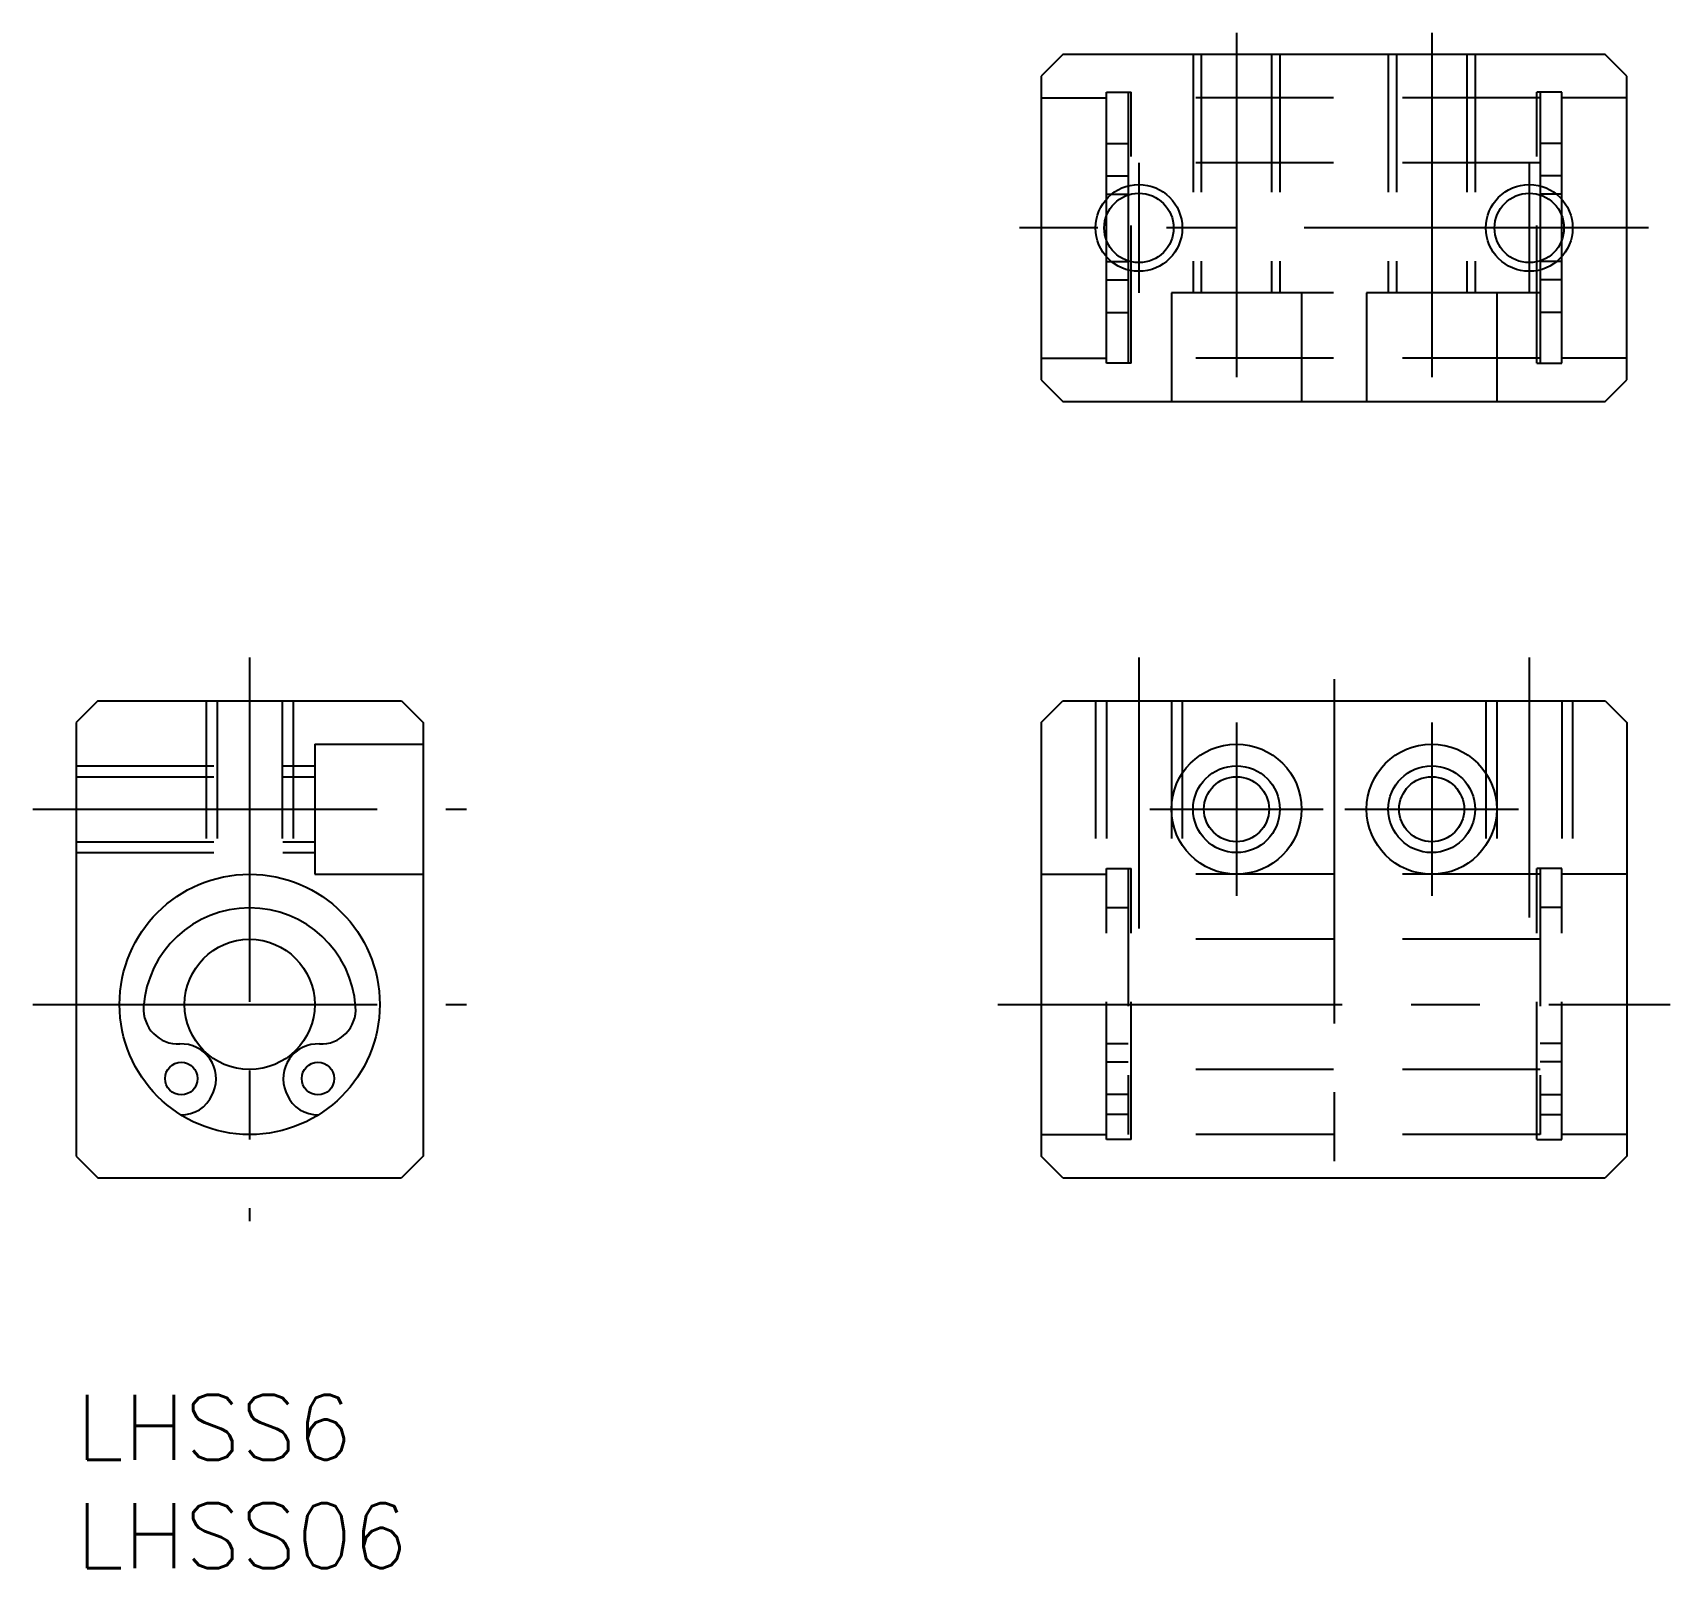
# Model space of a CAD drawing. Extents: x -2 to 73.5, y -8 to 62.8.
import ezdxf

# ---------------------------------------------------------------- set-up
doc = ezdxf.new("R2010")
doc.units = 0
doc.header["$LTSCALE"] = 0.5
doc.linetypes.add('CENTER', pattern=[50.8, 31.75, -6.35, 6.35, -6.35])
doc.linetypes.add('DASHED', pattern=[19.05, 12.7, -6.35])
for name, color, linetype in [('MSM_CENTER', 1, 'CENTER'), ('MSM_CONTINUOUS', 7, 'CONTINUOUS'), ('MSM_DASHED', 4, 'DASHED'), ('MSM_NARROW', 5, 'CONTINUOUS'), ('MSM_PART_NUMBER', 7, 'CONTINUOUS')]:
    doc.layers.add(name, color=color, linetype=linetype)
doc.styles.get("Standard").update_dxf_attribs({"font": 'txt.shx', "height": 3, "bigfont": 'bigfont.shx'})

# ---------------------------------------------------------------- blocks, each defined once
blk = doc.blocks.new('*U11')
at = {"layer": 'MSM_PART_NUMBER'}
blk.add_text('LHSS6', height=3, dxfattribs=at).set_placement((0, -3))
blk = doc.blocks.new('*U12')
at = {"layer": 'MSM_PART_NUMBER'}
blk.add_text('LHSS06', height=3, dxfattribs=at).set_placement((0, -8))

msp = doc.modelspace()

# ---------------------------------------------------------------- linework, layer by layer
at = {"layer": 'MSM_CENTER'}
for p, q in [((53.5, 62.803), (53.5, 44.803)), ((62.5, 62.803), (62.5, 44.803)), ((49, 56.803), (49, 50.803)), ((67, 56.803), (67, 50.803)), ((72.5, 53.803), (43.5, 53.803)), ((8, 34), (8, 8)), ((49, 34), (49, 21.5)), ((67, 34), (67, 22)), ((58, 33), (58, 9)), ((53.5, 31), (53.5, 23)), ((62.5, 31), (62.5, 23)), ((-2, 27), (18, 27)), ((49.5, 27), (57.5, 27)), ((58.5, 27), (66.5, 27)), ((-2, 18), (18, 18)), ((42.5, 18), (73.5, 18))]:
    msp.add_line(p, q, dxfattribs=at)
at = {"layer": 'MSM_CONTINUOUS'}
for p, q in [((45.5, 61.803), (44.5, 60.803)), ((70.5, 61.803), (45.5, 61.803)), ((71.5, 60.803), (70.5, 61.803)), ((44.5, 60.803), (44.5, 46.803)), ((71.5, 46.803), (71.5, 60.803)), ((48.5, 55.323), (48.5, 52.283)), ((67.5, 55.323), (67.5, 52.283)), ((47.5, 53.246), (47.5, 54.36)), ((68.5, 53.246), (68.5, 54.36)), ((44.5, 46.803), (45.5, 45.803)), ((70.5, 45.803), (71.5, 46.803)), ((45.5, 45.803), (70.5, 45.803)), ((1, 32), (0, 31)), ((1, 32), (15, 32)), ((15, 32), (16, 31)), ((44.5, 31), (45.5, 32)), ((45.5, 32), (70.5, 32)), ((70.5, 32), (71.5, 31)), ((0, 31), (0, 11)), ((16, 31), (16, 11)), ((44.5, 31), (44.5, 11)), ((71.5, 31), (71.5, 11)), ((16, 26), (16, 26)), ((16, 21), (16, 21)), ((6.274, 13.837), (6.328, 13.967)), ((9.672, 13.967), (9.726, 13.837)), ((0, 11), (1, 10)), ((16, 11), (15, 10)), ((45.5, 10), (44.5, 11)), ((71.5, 11), (70.5, 10)), ((1, 10), (15, 10)), ((45.5, 10), (70.5, 10))]:
    msp.add_line(p, q, dxfattribs=at)
for centre, radius in [((49, 53.803), 1.6), ((67, 53.803), 1.6), ((53.5, 27), 3), ((62.5, 27), 3), ((53.5, 27), 1.5), ((62.5, 27), 1.5), ((8, 18), 6), ((8, 18), 3), ((4.85, 14.579), 0.75), ((11.15, 14.579), 0.75)]:
    msp.add_circle(centre, radius, dxfattribs=at)
for centre, radius, start, end in [((8, 17.55), 4.9, 3.93239, 176.06762), ((4.708, 17.776), 1.6, 176.06761, 272.54747), ((11.292, 17.776), 1.6, 267.45253, 3.93239), ((4.85, 14.579), 1.6, 337.4837, 92.54747), ((11.15, 14.579), 1.6, 87.45253, 202.5163), ((4.888, 14.411), 1.5, 267.34643, 337.4837), ((11.112, 14.411), 1.5, 202.5163, 272.65357)]:
    msp.add_arc(centre, radius, start, end, dxfattribs=at)
at = {"layer": 'MSM_DASHED'}
for p, q in [((51.5, 61.803), (51.5, 50.803)), ((51.879, 61.803), (51.879, 50.803)), ((55.121, 61.803), (55.121, 50.803)), ((55.5, 61.803), (55.5, 50.803)), ((60.5, 61.803), (60.5, 50.803)), ((60.879, 61.803), (60.879, 50.803)), ((64.121, 61.803), (64.121, 50.803)), ((64.5, 61.803), (64.5, 50.803)), ((44.5, 59.803), (47.5, 59.803)), ((47.5, 60.068), (48.65, 60.068)), ((47.5, 54.36), (47.5, 60.068)), ((48.5, 60.068), (48.5, 55.323)), ((67.5, 59.803), (48.5, 59.803)), ((48.65, 47.568), (48.65, 60.068)), ((67.35, 47.568), (67.35, 60.068)), ((68.5, 60.068), (67.35, 60.068)), ((67.5, 60.068), (67.5, 55.323)), ((68.5, 54.36), (68.5, 60.068)), ((71.5, 59.803), (68.5, 59.803)), ((47.5, 57.696), (48.5, 57.696)), ((68.5, 57.696), (67.5, 57.696)), ((67.5, 56.803), (48.5, 56.803)), ((47.5, 56.203), (48.5, 56.203)), ((68.5, 56.203), (67.5, 56.203)), ((47.5, 55.353), (48.5, 55.353)), ((68.5, 55.353), (67.5, 55.353)), ((47.5, 47.568), (47.5, 53.246)), ((68.5, 47.568), (68.5, 53.246)), ((47.5, 52.253), (48.5, 52.253)), ((48.5, 52.283), (48.5, 47.568)), ((67.5, 52.283), (67.5, 47.568)), ((68.5, 52.253), (67.5, 52.253)), ((47.5, 51.403), (48.5, 51.403)), ((68.5, 51.403), (67.5, 51.403)), ((67.5, 50.803), (48.5, 50.803)), ((56.5, 50.803), (50.5, 50.803)), ((50.5, 50.803), (50.5, 45.803)), ((56.5, 50.803), (56.5, 45.803)), ((65.5, 50.803), (59.5, 50.803)), ((59.5, 50.803), (59.5, 45.803)), ((65.5, 50.803), (65.5, 45.803)), ((47.5, 49.903), (48.5, 49.903)), ((68.5, 49.903), (67.5, 49.903)), ((44.5, 47.803), (47.5, 47.803)), ((48.65, 47.568), (47.5, 47.568)), ((67.5, 47.803), (48.5, 47.803)), ((67.35, 47.568), (68.5, 47.568)), ((71.5, 47.803), (68.5, 47.803)), ((6, 32), (6, 23.657)), ((6.5, 32), (6.5, 23.809)), ((9.5, 32), (9.5, 23.809)), ((10, 32), (10, 23.657)), ((47, 32), (47, 24)), ((47.5, 32), (47.5, 24.25)), ((50.5, 32), (50.5, 24)), ((51, 32), (51, 24)), ((65, 32), (65, 24)), ((65.5, 32), (65.5, 24)), ((68.5, 32), (68.5, 24.25)), ((69, 32), (69, 24)), ((11, 30), (11, 24)), ((11, 30), (16, 30)), ((0, 29), (11, 29)), ((0, 28.5), (11, 28.5)), ((0, 25.5), (11, 25.5)), ((0, 25), (11, 25)), ((47.5, 11.765), (47.5, 24.265)), ((47.5, 24.265), (48.65, 24.265)), ((48.5, 24.265), (48.5, 12)), ((48.65, 11.765), (48.65, 24.265)), ((67.35, 11.765), (67.35, 24.265)), ((68.5, 24.265), (67.35, 24.265)), ((67.5, 24.265), (67.5, 12)), ((68.5, 11.765), (68.5, 24.265)), ((11, 24), (16, 24)), ((44.5, 24), (47.5, 24)), ((67.5, 24), (48.5, 24)), ((71.5, 24), (68.5, 24)), ((47.5, 22.465), (48.5, 22.465)), ((68.5, 22.465), (67.5, 22.465)), ((67.5, 21), (48.5, 21)), ((47.5, 16.195), (48.5, 16.195)), ((68.5, 16.195), (67.5, 16.195)), ((47.5, 15.345), (48.5, 15.345)), ((68.5, 15.345), (67.5, 15.345)), ((67.5, 15), (48.5, 15)), ((48.5, 13.845), (47.5, 13.845)), ((67.5, 13.845), (68.5, 13.845)), ((48.5, 12.926), (47.5, 12.926)), ((67.5, 12.926), (68.5, 12.926)), ((44.5, 12), (47.5, 12)), ((48.65, 11.765), (47.5, 11.765)), ((67.5, 12), (48.5, 12)), ((67.35, 11.765), (68.5, 11.765)), ((71.5, 12), (68.5, 12))]:
    msp.add_line(p, q, dxfattribs=at)
at = {"layer": 'MSM_NARROW'}
for centre in [(49, 53.803), (67, 53.803), (53.5, 27), (62.5, 27)]:
    msp.add_circle(centre, 2, dxfattribs=at)

# ---------------------------------------------------------------- block references
at = {"layer": 'MSM_CONTINUOUS'}
for name in ['*U11', '*U12']:
    msp.add_blockref(name, (0, 0), dxfattribs=at)

doc.saveas('drawing.dxf')
